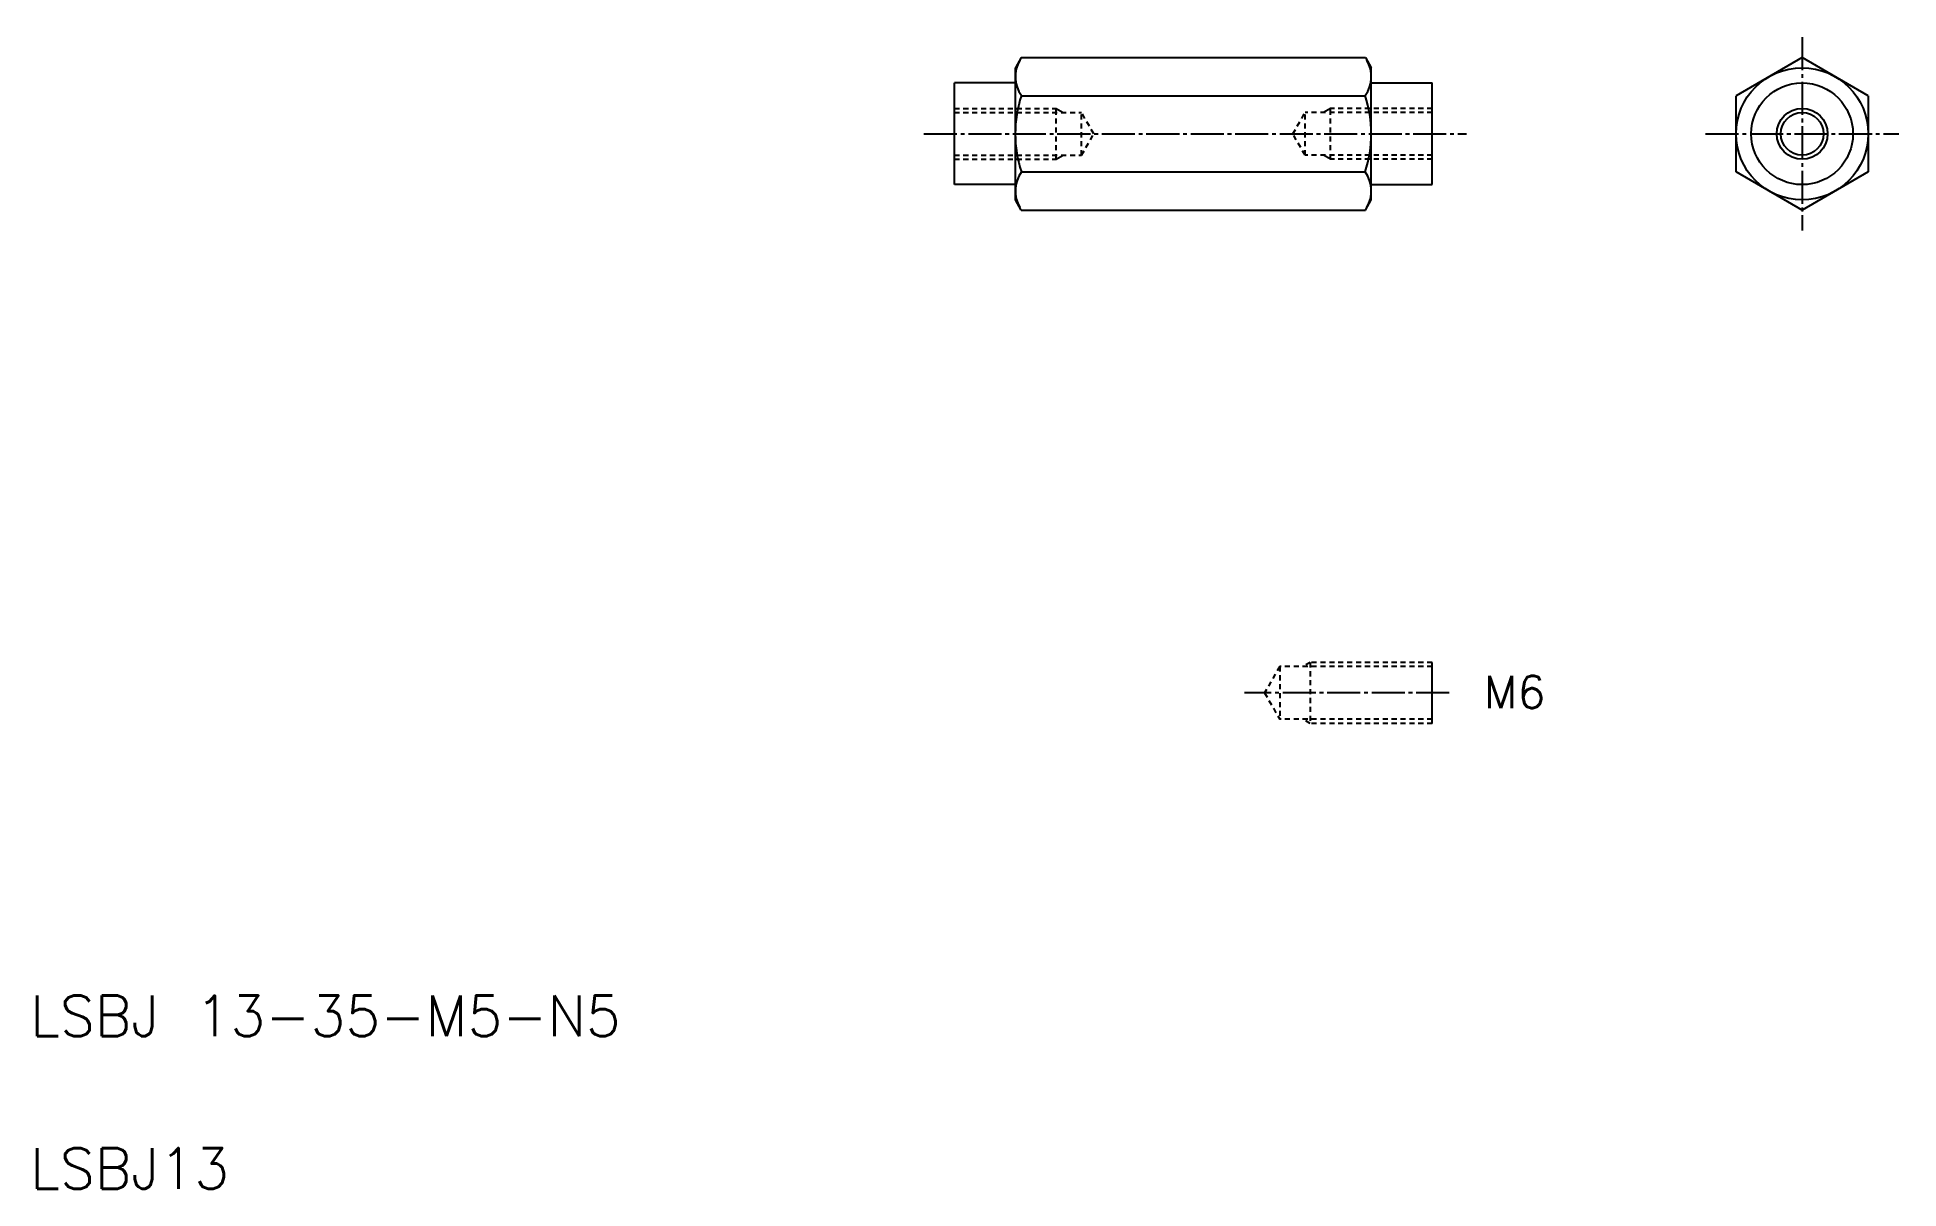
# Model space of a CAD drawing. Extents: x 11 to 194, y 10 to 123.
import ezdxf

# ---------------------------------------------------------------- set-up
doc = ezdxf.new("R2010")
doc.units = 0
doc.header["$LTSCALE"] = 0.25
doc.linetypes.add('CENTER', pattern=[17.5, 13, -1.5, 1.5, -1.5])
doc.linetypes.add('DASHED', pattern=[3.5, 2, -1.5])
doc.layers.get('0').update_dxf_attribs({"linetype": 'CONTINUOUS'})
doc.layers.add('CENTER', color=1, linetype='CENTER')
doc.styles.get("Standard").update_dxf_attribs({"font": 'txt', "height": 3.2, "bigfont": 'BIGFONT'})

msp = doc.modelspace()

# ---------------------------------------------------------------- linework, layer by layer
at = {"linetype": 'CONTINUOUS'}
for p, q in [((107.46, 121.25), (106.88, 120.25)), ((107.46, 121.25), (141.3, 121.25)), ((141.3, 121.25), (141.88, 120.25)), ((184.25, 121.25), (177.75, 117.5)), ((190.75, 117.5), (184.25, 121.25)), ((106.88, 107.25), (106.88, 120.25)), ((141.88, 107.25), (141.88, 120.25)), ((100.88, 108.75), (100.88, 118.75)), ((106.88, 118.75), (100.88, 118.75)), ((107.48, 117.5), (141.28, 117.5)), ((141.88, 118.75), (147.88, 118.75)), ((147.88, 108.75), (147.88, 118.75)), ((177.75, 110), (177.75, 117.5)), ((190.75, 117.5), (190.75, 110)), ((107.48, 110), (141.28, 110)), ((184.25, 106.24), (177.75, 110)), ((190.75, 110), (184.25, 106.24)), ((106.88, 108.75), (100.88, 108.75)), ((141.88, 108.75), (147.88, 108.75)), ((107.46, 106.24), (106.88, 107.25)), ((107.46, 106.24), (141.3, 106.24)), ((141.3, 106.24), (141.88, 107.25))]:
    msp.add_line(p, q, dxfattribs=at)
at = {"color": 3, "linetype": 'DASHED'}
for p, q in [((100.88, 116.25), (110.88, 116.25)), ((100.88, 115.85), (113.38, 115.85)), ((110.88, 111.25), (110.88, 116.25)), ((113.38, 111.65), (113.38, 115.85)), ((114.59, 113.75), (113.38, 115.85)), ((134.17, 113.75), (135.38, 115.85)), ((147.88, 115.85), (135.38, 115.85)), ((135.38, 111.65), (135.38, 115.85)), ((147.88, 116.25), (137.88, 116.25)), ((137.88, 111.25), (137.88, 116.25)), ((113.38, 111.65), (114.59, 113.75)), ((135.38, 111.65), (134.17, 113.75)), ((100.88, 111.65), (113.38, 111.65)), ((100.88, 111.25), (110.88, 111.25)), ((147.88, 111.65), (135.38, 111.65)), ((147.88, 111.25), (137.88, 111.25)), ((132.88, 61.37), (131.38, 58.77)), ((147.88, 61.37), (132.88, 61.37)), ((132.88, 61.37), (132.88, 56.17)), ((135.88, 61.77), (135.19, 61.37)), ((147.88, 61.77), (135.88, 61.77)), ((135.88, 61.77), (135.88, 55.77)), ((131.38, 58.77), (132.88, 56.17)), ((147.88, 56.17), (132.88, 56.17)), ((135.88, 55.77), (135.19, 56.17)), ((147.88, 55.77), (135.88, 55.77))]:
    msp.add_line(p, q, dxfattribs=at)
at = {"color": 3}
for p, q in [((110.88, 116.25), (111.57, 115.85)), ((137.88, 116.25), (137.19, 115.85)), ((110.88, 111.25), (111.57, 111.65)), ((137.88, 111.25), (137.19, 111.65))]:
    msp.add_line(p, q, dxfattribs=at)
for p, q in [((147.88, 55.77), (147.88, 61.77)), ((141.88, 55.77), (141.88, 55.77)), ((144.88, 55.77), (144.88, 55.77))]:
    msp.add_line(p, q)
at = {"linetype": 'CONTINUOUS'}
for radius in [6.5, 5, 2.1]:
    msp.add_circle((184.25, 113.75), radius, dxfattribs=at)
at = {"color": 3, "linetype": 'CONTINUOUS'}
msp.add_circle((184.25, 113.75), 2.5, dxfattribs=at)
at = {"linetype": 'CONTINUOUS'}
for centre, radius, start, end in [((110.13, 119.38), 3.25, 150, 215.2644), ((138.63, 119.38), 3.25, 324.7356, 30), ((118.98, 113.75), 12.11, 161.9403, 198.0597), ((129.77, 113.75), 12.11, 341.9403, 18.0597), ((110.13, 108.12), 3.25, 144.7356, 210), ((138.63, 108.12), 3.25, 330, 35.2644)]:
    msp.add_arc(centre, radius, start, end, dxfattribs=at)
at = {"layer": 'CENTER', "color": 1, "linetype": 'CENTER'}
for p, q in [((184.25, 123.25), (184.25, 104.25)), ((97.88, 113.75), (151.25, 113.75)), ((174.75, 113.75), (193.75, 113.75)), ((149.55, 58.77), (129.4, 58.77))]:
    msp.add_line(p, q, dxfattribs=at)

# ---------------------------------------------------------------- texts
for s, height, p in [('M6', 3.2, (152.96, 57.25)), ('LSBJ 13-35-M5-N5', 4, (10, 25)), ('LSBJ13', 4, (10, 10))]:
    msp.add_text(s, height=height).set_placement(p)

doc.saveas('drawing.dxf')
